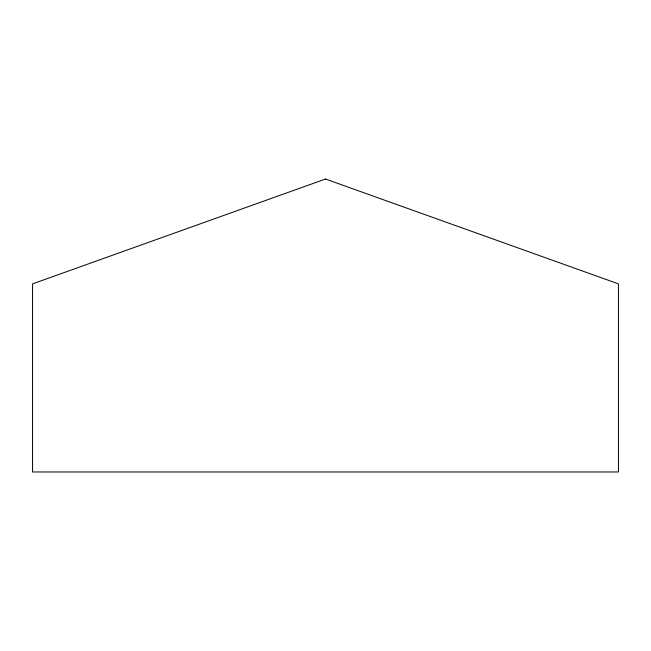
<?xml version="1.0" encoding="UTF-8"?>
<svg xmlns="http://www.w3.org/2000/svg" width="651" height="651" viewBox="0 0 651 651"><rect width="100%" height="100%" fill="white"/><g stroke="black" fill="none" stroke-linecap="round" stroke-linejoin="round"><path stroke-width="0.98" d="M325.5 179.025L32.55 283.869L32.55 471.975L618.45 471.975L618.45 283.869L325.5 179.025"/></g></svg>
